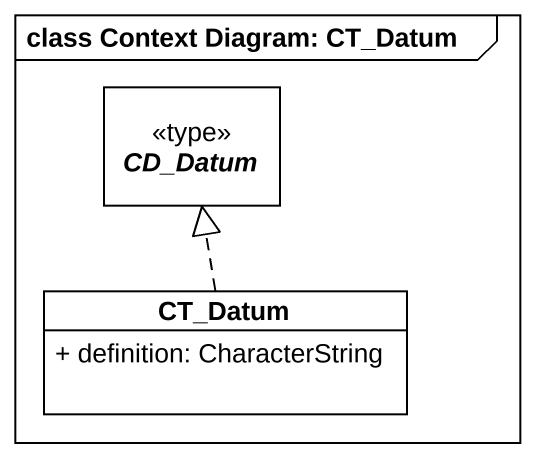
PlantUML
@startuml
mainframe class Context Diagram: CT_Datum
hide circle
hide empty members
skinparam classAttributeIconSize 0
abstract class CD_Datum <<type>>
class CT_Datum {
  + definition: CharacterString
}
CT_Datum .up.|> CD_Datum
@enduml
